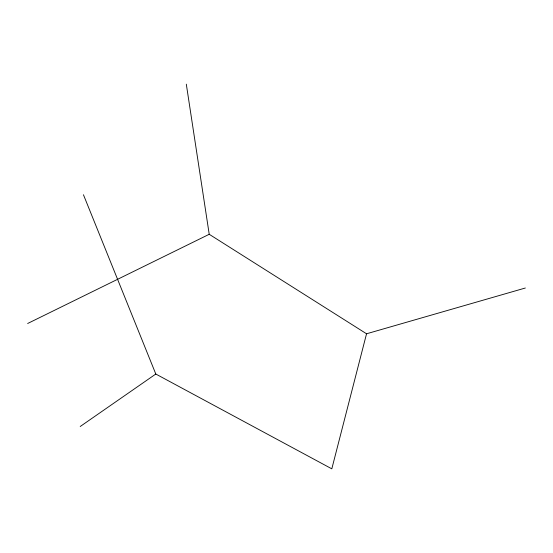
<?xml version="1.0" encoding="UTF-8"?>
<svg xmlns="http://www.w3.org/2000/svg" width="553" height="553" viewBox="0 0 553 553"><rect width="100%" height="100%" fill="white"/><g stroke="black" fill="none" stroke-linecap="round" stroke-linejoin="round"><path stroke-width="0.83" d="M525.35 288.009L366.542 333.784L331.814 468.833L155.808 374.028L83.448 194.746M80.199 426.508L155.808 374.028M27.65 323.498L209.221 234.292L366.542 333.784M186.306 84.167L209.221 234.292"/></g></svg>
